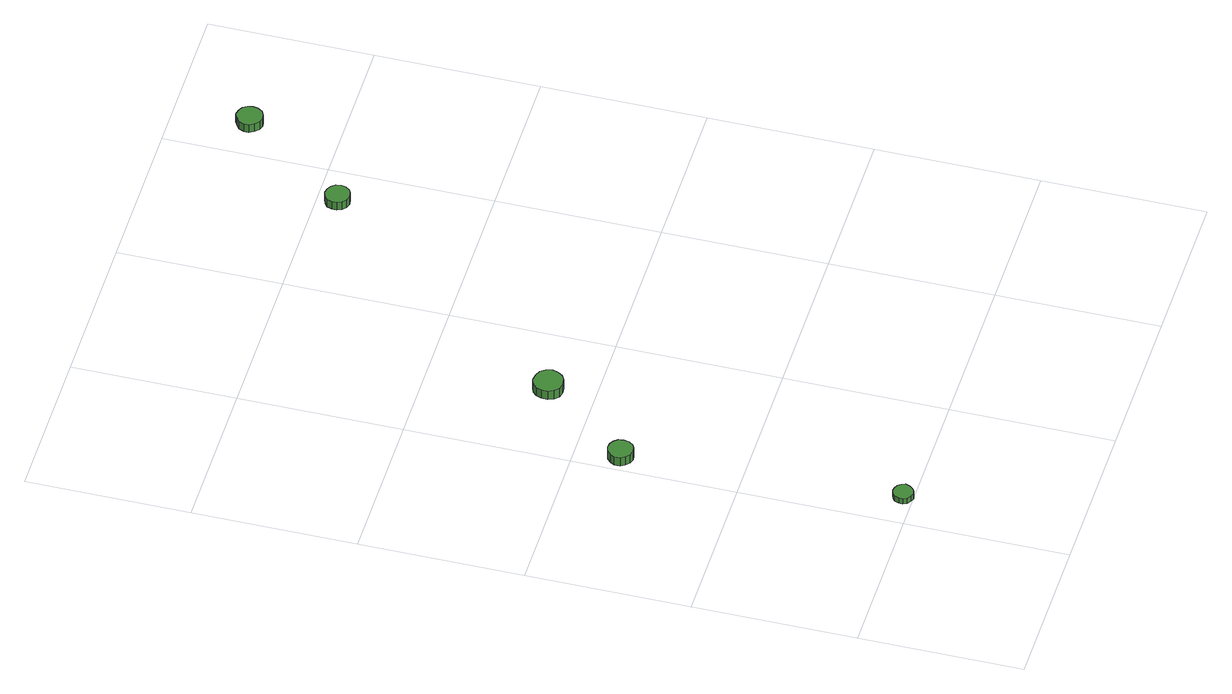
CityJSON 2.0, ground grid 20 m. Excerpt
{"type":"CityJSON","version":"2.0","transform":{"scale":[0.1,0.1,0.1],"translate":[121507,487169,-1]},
"CityObjects":{
"tree1":{"type":"SolitaryVegetationObject","attributes":{"function":"something"},"geometry":[{"type":"MultiSurface","lod":"1","boundaries":[[[0,1,2,3,4,5,6,7,8,9,10,11,12,13,14]],[[15,16,17,18,19,20,21,22,23,24,25,26,27,28,29]],[[0,29,28,1]],[[1,28,27,2]],[[2,27,26,3]],[[3,26,25,4]],[[4,25,24,5]],[[5,24,23,6]],[[6,23,22,7]],[[7,22,21,8]],[[8,21,20,9]],[[9,20,19,10]],[[10,19,18,11]],[[11,18,17,12]],[[12,17,16,13]],[[13,16,15,14]],[[14,15,29,0]]]}]},
"tree2":{"type":"SolitaryVegetationObject","attributes":{"function":"something"},"geometry":[{"type":"MultiSurface","lod":"1","boundaries":[[[30,31,32,33,34,35,36,37,38,39,40,41,42,43,44]],[[45,46,47,48,49,50,51,52,53,54,55,56,57,58,59]],[[30,59,58,31]],[[31,58,57,32]],[[32,57,56,33]],[[33,56,55,34]],[[34,55,54,35]],[[35,54,53,36]],[[36,53,52,37]],[[37,52,51,38]],[[38,51,50,39]],[[39,50,49,40]],[[40,49,48,41]],[[41,48,47,42]],[[42,47,46,43]],[[43,46,45,44]],[[44,45,59,30]]]}]},
"tree3":{"type":"SolitaryVegetationObject","attributes":{"function":"something"},"geometry":[{"type":"MultiSurface","lod":"1","boundaries":[[[60,61,62,63,64,65,66,67,68,69,70,71,72,73,74]],[[75,76,77,78,79,80,81,82,83,84,85,86,87,88,89]],[[60,89,88,61]],[[61,88,87,62]],[[62,87,86,63]],[[63,86,85,64]],[[64,85,84,65]],[[65,84,83,66]],[[66,83,82,67]],[[67,82,81,68]],[[68,81,80,69]],[[69,80,79,70]],[[70,79,78,71]],[[71,78,77,72]],[[72,77,76,73]],[[73,76,75,74]],[[74,75,89,60]]]}]},
"tree4":{"type":"SolitaryVegetationObject","attributes":{"function":"something"},"geometry":[{"type":"MultiSurface","lod":"1","boundaries":[[[90,91,92,93,94,95,96,97,98,99,100,101,102,103,104]],[[105,106,107,108,109,110,111,112,113,114,115,116,117,118,119]],[[90,119,118,91]],[[91,118,117,92]],[[92,117,116,93]],[[93,116,115,94]],[[94,115,114,95]],[[95,114,113,96]],[[96,113,112,97]],[[97,112,111,98]],[[98,111,110,99]],[[99,110,109,100]],[[100,109,108,101]],[[101,108,107,102]],[[102,107,106,103]],[[103,106,105,104]],[[104,105,119,90]]]}]},
"tree5":{"type":"SolitaryVegetationObject","attributes":{"function":"something"},"geometry":[{"type":"MultiSurface","lod":"1","boundaries":[[[120,121,122,123,124,125,126,127,128,129,130,131,132,133,134]],[[135,136,137,138,139,140,141,142,143,144,145,146,147,148,149]],[[120,149,148,121]],[[121,148,147,122]],[[122,147,146,123]],[[123,146,145,124]],[[124,145,144,125]],[[125,144,143,126]],[[126,143,142,127]],[[127,142,141,128]],[[128,141,140,129]],[[129,140,139,130]],[[130,139,138,131]],[[131,138,137,132]],[[132,137,136,133]],[[133,136,135,134]],[[134,135,149,120]]]}]}
},
"vertices":[
[58,13,14],[56,18,14],[53,22,14],[49,24,14],[44,25,14],[39,23,14],[35,20,14],[33,15,14],[33,10,14],[35,5,14],[39,2,14],[44,0,14],[49,1,14],[53,4,14],[56,8,14],[56,8,6],[53,4,6],[49,1,6],[44,0,6],[39,2,6],[35,5,6],[33,10,6],[33,15,6],[35,20,6],[39,23,6],[44,25,6],[49,24,6],[53,22,6],[56,18,6],[58,13,6],
[37,346,20],[36,352,20],[32,357,20],[27,360,20],[21,361,20],[15,359,20],[10,354,20],[7,349,20],[7,342,20],[10,337,20],[15,332,20],[21,330,20],[27,331,20],[32,334,20],[36,339,20],[36,339,7],[32,334,7],[27,331,7],[21,330,7],[15,332,7],[10,337,7],[7,342,7],[7,349,7],[10,354,7],[15,359,7],[21,361,7],[27,360,7],[32,357,7],[36,352,7],[37,346,7],
[124,455,25],[122,463,25],[118,469,25],[111,472,25],[103,473,25],[96,471,25],[91,466,25],[88,459,25],[88,451,25],[91,444,25],[96,439,25],[103,437,25],[111,438,25],[118,442,25],[122,448,25],[122,448,12],[118,442,12],[111,438,12],[103,437,12],[96,439,12],[91,444,12],[88,451,12],[88,459,12],[91,466,12],[96,471,12],[103,473,12],[111,472,12],[118,469,12],[122,463,12],[124,455,12],
[364,775,21],[363,781,21],[359,786,21],[354,789,21],[348,790,21],[342,788,21],[337,784,21],[335,778,21],[335,772,21],[337,766,21],[342,762,21],[348,760,21],[354,761,21],[359,764,21],[363,769,21],[363,769,9],[359,764,9],[354,761,9],[348,760,9],[342,762,9],[337,766,9],[335,772,9],[335,778,9],[337,784,9],[342,788,9],[348,790,9],[354,789,9],[359,786,9],[363,781,9],[364,775,9],
[468,909,18],[467,915,18],[463,921,18],[457,924,18],[451,925,18],[445,922,18],[440,918,18],[437,912,18],[437,906,18],[440,900,18],[445,895,18],[451,893,18],[457,894,18],[463,897,18],[467,903,18],[467,903,6],[463,897,6],[457,894,6],[451,893,6],[445,895,6],[440,900,6],[437,906,6],[437,912,6],[440,918,6],[445,922,6],[451,925,6],[457,924,6],[463,921,6],[467,915,6],[468,909,6]
]}
